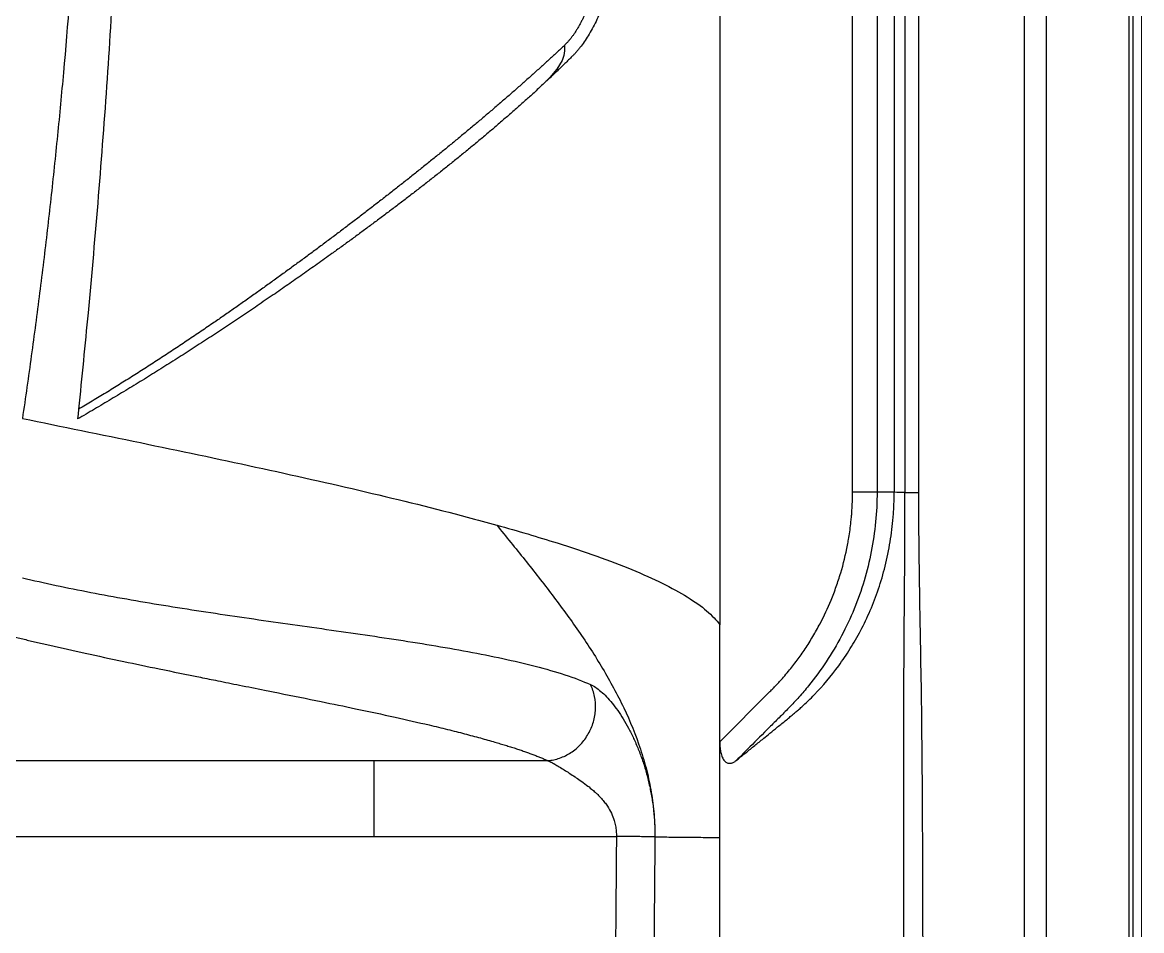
# Model space of a CAD drawing. Header units: inches. Extents: x 0 to 84, y -22 to 124.
# Drawn here: x 73.2 to 84.08, y 28.66 to 37.48 of the extents above; entities that cross this region are included whole.
import ezdxf

# ---------------------------------------------------------------- set-up
doc = ezdxf.new("R2010")
doc.units = ezdxf.units.IN
doc.header["$MEASUREMENT"] = 0
doc.layers.add('1', color=4, linetype='Continuous')

# ---------------------------------------------------------------- blocks, each defined once
blk = doc.blocks.new('2020 RELAY')
at = {"layer": '1', "linetype": 'Continuous', "lineweight": 18}
blk.add_line((84.082, 78.2), (84.082, 5.882), dxfattribs=at)
at = {"layer": '1', "color": 3, "linetype": 'Continuous', "lineweight": 25}
for p, q in [((82.941, 72.354), (82.941, 14.122)), ((83.156, 14.122), (83.156, 72.354)), ((83.957, 72.354), (83.957, 14.122)), ((83.997, 72.354), (83.997, 14.122)), ((81.779, 69.789), (81.779, 32.415)), ((81.915, 32.415), (81.915, 69.789)), ((81.271, 32.416), (81.271, 61.461)), ((81.51, 61.461), (81.51, 32.416)), ((81.677, 61.461), (81.677, 32.416)), ((79.981, 52.765), (79.981, 31.129)), ((81.677, 32.416), (81.51, 32.416)), ((79.981, 29.991), (79.981, 31.129)), ((79.981, 29.991), (80.469, 30.479)), ((71.701, 29.809), (78.308, 29.809)), ((71.701, 29.07), (78.976, 29.07)), ((79.981, 19.755), (79.981, 29.061))]:
    blk.add_line(p, q, dxfattribs=at)
at = {"layer": '1', "color": 3, "linetype": 'Continuous', "lineweight": 25, "flags": 128}
for points in [[(73.747, 33.223), (73.742, 33.176), (73.737, 33.129)], [(79.981, 29.061), (79.981, 29.526), (79.981, 29.991)]]:
    blk.add_lwpolyline(points, dxfattribs=at)
at = {"layer": '1', "color": 3, "linetype": 'Continuous', "lineweight": 25}
for points, knots in [([(73.232, 51.133), (73.239, 51.084), (73.254, 50.987), (73.276, 50.841), (73.297, 50.696), (73.318, 50.55), (73.338, 50.404), (73.358, 50.258), (73.377, 50.112), (73.396, 49.966), (73.415, 49.82), (73.433, 49.674), (73.451, 49.528), (73.468, 49.382), (73.485, 49.236), (73.501, 49.089), (73.517, 48.943), (73.533, 48.796), (73.548, 48.65), (73.562, 48.503), (73.577, 48.357), (73.591, 48.21), (73.604, 48.064), (73.617, 47.917), (73.666, 47.351), (73.737, 46.363), (73.806, 44.954), (73.845, 43.544), (73.856, 42.132), (73.837, 40.722), (73.79, 39.311), (73.713, 37.902), (73.634, 36.862), (73.572, 36.189), (73.542, 35.883), (73.511, 35.577), (73.478, 35.27), (73.443, 34.965), (73.407, 34.659), (73.369, 34.353), (73.329, 34.048), (73.288, 33.743), (73.246, 33.438), (73.216, 33.235), (73.201, 33.134)], [0, 0, 0, 0, 0.008152, 0.016305, 0.024457, 0.032609, 0.040761, 0.048913, 0.057066, 0.065218, 0.07337, 0.081522, 0.089675, 0.097827, 0.105979, 0.114132, 0.122284, 0.130437, 0.138589, 0.146741, 0.154894, 0.163046, 0.171198, 0.17935, 0.187503, 0.265626, 0.343751, 0.421876, 0.5, 0.578124, 0.65625, 0.734374, 0.812498, 0.829543, 0.846589, 0.863635, 0.88068, 0.897726, 0.914772, 0.931818, 0.948864, 0.96591, 0.982955, 1, 1, 1, 1]), ([(74.123, 38.129), (74.114, 37.943), (74.065, 36.999), (73.975, 35.676), (73.847, 34.227), (73.779, 33.536), (73.747, 33.223)], [0.719495, 0.719495, 0.719495, 0.719495, 0.75, 0.875, 0.9375, 0.9891494, 0.9891494, 0.9891494, 0.9891494]), ([(78.991, 38.129), (78.991, 38.121), (78.991, 38.106), (78.991, 38.083), (78.99, 38.06), (78.99, 38.038), (78.989, 38.015), (78.989, 37.993), (78.988, 37.971), (78.987, 37.948), (78.986, 37.926), (78.985, 37.904), (78.983, 37.882), (78.979, 37.824), (78.971, 37.732), (78.955, 37.609), (78.935, 37.491), (78.912, 37.381), (78.884, 37.277), (78.844, 37.149), (78.799, 37.036), (78.751, 36.937), (78.713, 36.869), (78.673, 36.807), (78.639, 36.76), (78.611, 36.725), (78.59, 36.7), (78.568, 36.675), (78.554, 36.66), (78.546, 36.653)], [0, 0, 0, 0, 0.010673, 0.02131, 0.031916, 0.042493, 0.053045, 0.063577, 0.07409, 0.08459, 0.09508, 0.105563, 0.116043, 0.126523, 0.188494, 0.251194, 0.313181, 0.376922, 0.438472, 0.50219, 0.627601, 0.68863, 0.751492, 0.812659, 0.875266, 0.906088, 0.937141, 0.968441, 1, 1, 1, 1]), ([(78.871, 38.129), (78.871, 38.121), (78.87, 38.105), (78.869, 38.081), (78.868, 38.057), (78.867, 38.033), (78.866, 38.01), (78.864, 37.986), (78.863, 37.963), (78.861, 37.94), (78.859, 37.917), (78.857, 37.894), (78.855, 37.871), (78.853, 37.848), (78.85, 37.826), (78.848, 37.803), (78.845, 37.781), (78.843, 37.759), (78.84, 37.736), (78.837, 37.715), (78.834, 37.693), (78.831, 37.671), (78.828, 37.65), (78.824, 37.628), (78.821, 37.607), (78.817, 37.586), (78.813, 37.565), (78.81, 37.544), (78.806, 37.524), (78.802, 37.503), (78.797, 37.483), (78.793, 37.463), (78.789, 37.443), (78.784, 37.424), (78.78, 37.404), (78.775, 37.385), (78.77, 37.366), (78.765, 37.347), (78.76, 37.328), (78.755, 37.309), (78.75, 37.291), (78.744, 37.273), (78.739, 37.255), (78.733, 37.237), (78.728, 37.219), (78.722, 37.202), (78.716, 37.185), (78.71, 37.168), (78.704, 37.151), (78.698, 37.135), (78.691, 37.118), (78.685, 37.102), (78.679, 37.087), (78.672, 37.071), (78.665, 37.056), (78.659, 37.041), (78.652, 37.026), (78.645, 37.011), (78.638, 36.997), (78.633, 36.987), (78.631, 36.983)], [0, 0, 0, 0, 0.017537, 0.035036, 0.052498, 0.069926, 0.087322, 0.104687, 0.122024, 0.139334, 0.15662, 0.173882, 0.191123, 0.208345, 0.225548, 0.242735, 0.259907, 0.277065, 0.294211, 0.311347, 0.328473, 0.345592, 0.362704, 0.37981, 0.396912, 0.414012, 0.431109, 0.448206, 0.465303, 0.482401, 0.499502, 0.516606, 0.533714, 0.550828, 0.567947, 0.585074, 0.602208, 0.619352, 0.636504, 0.653667, 0.670841, 0.688026, 0.705224, 0.722434, 0.739658, 0.756896, 0.774148, 0.791416, 0.808699, 0.825998, 0.843314, 0.860647, 0.877998, 0.895367, 0.912755, 0.930163, 0.947591, 0.965039, 0.982509, 1, 1, 1, 1]), ([(78.631, 36.983), (78.628, 36.978), (78.623, 36.967), (78.614, 36.952), (78.606, 36.938), (78.598, 36.924), (78.589, 36.91), (78.581, 36.896), (78.572, 36.882), (78.563, 36.869), (78.554, 36.857), (78.545, 36.844), (78.536, 36.832), (78.527, 36.821), (78.518, 36.81), (78.508, 36.799), (78.499, 36.788), (78.489, 36.778), (78.479, 36.768), (78.473, 36.762), (78.47, 36.758)], [0, 0, 0, 0, 0.0547652, 0.1096098, 0.1645359, 0.2195461, 0.2746427, 0.3298283, 0.3851054, 0.4404766, 0.4959446, 0.5515122, 0.6071823, 0.6629578, 0.7188417, 0.7748372, 0.8309474, 0.8871757, 0.9435254, 1, 1, 1, 1]), ([(78.47, 36.758), (78.457, 36.747), (78.432, 36.723), (78.393, 36.687), (78.355, 36.651), (78.316, 36.616), (78.277, 36.58), (78.237, 36.544), (78.197, 36.508), (78.157, 36.472), (78.117, 36.436), (78.076, 36.4), (78.036, 36.364), (77.994, 36.328), (77.953, 36.291), (77.911, 36.255), (77.869, 36.219), (77.827, 36.183), (77.785, 36.146), (77.742, 36.11), (77.7, 36.074), (77.657, 36.037), (77.613, 36.001), (77.57, 35.965), (77.526, 35.928), (77.482, 35.892), (77.438, 35.855), (77.394, 35.819), (77.35, 35.782), (77.305, 35.746), (77.26, 35.709), (77.215, 35.673), (77.17, 35.637), (77.125, 35.6), (77.079, 35.564), (77.033, 35.527), (76.988, 35.491), (76.942, 35.454), (76.895, 35.418), (76.849, 35.381), (76.803, 35.345), (76.756, 35.308), (76.709, 35.272), (76.662, 35.236), (76.615, 35.199), (76.568, 35.163), (76.521, 35.127), (76.474, 35.09), (76.426, 35.054), (76.378, 35.018), (76.331, 34.982), (76.283, 34.945), (76.235, 34.909), (76.186, 34.873), (76.138, 34.837), (76.09, 34.801), (76.041, 34.765), (75.993, 34.729), (75.944, 34.693), (75.895, 34.657), (75.846, 34.622), (75.797, 34.586), (75.748, 34.55), (75.699, 34.514), (75.649, 34.479), (75.6, 34.443), (75.55, 34.408), (75.501, 34.372), (75.451, 34.337), (75.401, 34.302), (75.351, 34.266), (75.301, 34.231), (75.251, 34.196), (75.201, 34.161), (75.15, 34.126), (75.1, 34.091), (75.024, 34.039), (74.922, 33.97), (74.795, 33.884), (74.666, 33.799), (74.538, 33.714), (74.408, 33.63), (74.277, 33.547), (74.146, 33.465), (74.014, 33.383), (73.881, 33.303), (73.792, 33.25), (73.747, 33.223)], [0, 0, 0, 0, 0.010003, 0.020006, 0.030008, 0.04001, 0.050011, 0.060013, 0.070014, 0.080015, 0.090016, 0.100016, 0.110017, 0.120018, 0.130018, 0.140019, 0.150019, 0.16002, 0.17002, 0.18002, 0.190021, 0.200021, 0.210021, 0.220022, 0.230022, 0.240022, 0.250021, 0.260021, 0.270021, 0.28002, 0.290019, 0.300018, 0.310018, 0.320017, 0.330016, 0.340015, 0.350014, 0.360013, 0.370012, 0.380012, 0.390011, 0.40001, 0.410009, 0.420009, 0.430008, 0.440008, 0.450007, 0.460007, 0.470007, 0.480006, 0.490006, 0.500005, 0.510005, 0.520005, 0.530004, 0.540004, 0.550004, 0.560003, 0.570003, 0.580003, 0.590003, 0.600003, 0.610003, 0.620003, 0.630003, 0.640003, 0.650003, 0.660004, 0.670004, 0.680005, 0.690005, 0.700005, 0.710006, 0.720006, 0.730006, 0.740006, 0.750006, 0.775006, 0.800004, 0.825003, 0.850002, 0.875002, 0.900002, 0.925002, 0.950002, 0.975002, 1, 1, 1, 1]), ([(78.546, 36.653), (78.534, 36.641), (78.511, 36.618), (78.475, 36.582), (78.438, 36.547), (78.402, 36.512), (78.365, 36.477), (78.328, 36.442), (78.304, 36.419), (78.291, 36.407)], [0, 0, 0, 0, 0.1435007, 0.2867858, 0.4298559, 0.5727116, 0.7153535, 0.8577826, 1, 1, 1, 1]), ([(78.291, 36.407), (78.277, 36.394), (78.249, 36.368), (78.207, 36.329), (78.164, 36.29), (78.122, 36.251), (78.079, 36.213), (78.036, 36.174), (77.992, 36.136), (77.949, 36.098), (77.905, 36.06), (77.861, 36.022), (77.817, 35.984), (77.773, 35.946), (77.729, 35.909), (77.684, 35.871), (77.64, 35.834), (77.595, 35.797), (77.55, 35.76), (77.505, 35.723), (77.46, 35.686), (77.414, 35.649), (77.369, 35.613), (77.323, 35.576), (77.278, 35.54), (77.232, 35.504), (77.186, 35.468), (77.14, 35.432), (77.094, 35.396), (77.048, 35.36), (77.002, 35.324), (76.956, 35.289), (76.91, 35.253), (76.863, 35.218), (76.817, 35.183), (76.771, 35.148), (76.724, 35.113), (76.677, 35.078), (76.631, 35.043), (76.584, 35.009), (76.537, 34.974), (76.491, 34.94), (76.444, 34.905), (76.397, 34.871), (76.35, 34.837), (76.303, 34.803), (76.256, 34.769), (76.178, 34.713), (76.068, 34.634), (75.925, 34.533), (75.783, 34.434), (75.687, 34.367), (75.639, 34.334)], [0, 0, 0, 0, 0.018397, 0.03675, 0.05506, 0.073327, 0.091551, 0.109732, 0.127871, 0.145966, 0.16402, 0.18203, 0.199999, 0.217925, 0.23581, 0.253652, 0.271452, 0.289211, 0.306928, 0.324603, 0.342236, 0.359828, 0.377378, 0.394887, 0.412356, 0.429783, 0.447169, 0.464515, 0.48182, 0.499084, 0.516308, 0.533492, 0.550635, 0.567738, 0.584801, 0.601824, 0.618808, 0.635751, 0.652654, 0.669518, 0.686342, 0.703126, 0.719871, 0.736576, 0.753242, 0.769869, 0.786456, 0.803005, 0.852614, 0.901982, 0.95111, 1, 1, 1, 1]), ([(75.639, 34.334), (75.613, 34.317), (75.562, 34.282), (75.485, 34.229), (75.408, 34.177), (75.33, 34.125), (75.253, 34.073), (75.175, 34.021), (75.097, 33.97), (75.019, 33.919), (74.941, 33.868), (74.862, 33.817), (74.783, 33.766), (74.705, 33.716), (74.625, 33.666), (74.546, 33.616), (74.466, 33.566), (74.387, 33.516), (74.306, 33.467), (74.226, 33.418), (74.145, 33.369), (74.064, 33.321), (73.983, 33.272), (73.902, 33.224), (73.82, 33.176), (73.765, 33.144), (73.737, 33.129)], [0, 0, 0, 0, 0.042935, 0.085758, 0.128469, 0.17107, 0.213561, 0.255941, 0.298211, 0.340372, 0.382422, 0.424363, 0.466195, 0.507917, 0.549529, 0.591032, 0.632425, 0.673708, 0.714881, 0.755944, 0.796897, 0.837739, 0.878471, 0.919092, 0.959602, 1, 1, 1, 1]), ([(73.201, 33.134), (73.585, 33.055), (74.352, 32.899), (75.477, 32.662), (76.55, 32.422), (77.316, 32.233), (77.718, 32.123), (77.812, 32.097)], [0.460971, 0.460971, 0.460971, 0.460971, 0.585971, 0.710971, 0.835971, 0.960971, 1, 1, 1, 1]), ([(80.141, 29.81), (80.17, 29.833), (80.226, 29.878), (80.31, 29.947), (80.385, 30.007), (80.456, 30.064), (80.526, 30.122), (80.592, 30.175), (80.647, 30.219), (80.682, 30.249), (80.714, 30.275), (80.746, 30.302), (80.788, 30.34), (80.84, 30.389), (80.963, 30.512), (81.103, 30.676), (81.249, 30.892), (81.353, 31.071), (81.445, 31.264), (81.526, 31.475), (81.592, 31.699), (81.632, 31.894), (81.655, 32.053), (81.665, 32.149), (81.67, 32.222), (81.673, 32.27), (81.675, 32.319), (81.677, 32.367), (81.677, 32.4), (81.677, 32.416)], [0, 0, 0, 0, 0.041782, 0.083566, 0.125346, 0.152941, 0.188018, 0.229506, 0.250689, 0.267446, 0.282028, 0.297867, 0.31338, 0.344853, 0.375741, 0.499329, 0.56311, 0.623958, 0.687244, 0.748902, 0.810984, 0.874429, 0.90557, 0.936967, 0.949682, 0.962337, 0.974938, 0.98749, 1, 1, 1, 1]), ([(81.51, 32.416), (81.51, 32.226), (81.472, 31.835), (81.305, 31.276), (81.077, 30.845), (80.877, 30.572), (80.752, 30.425), (80.669, 30.337), (80.604, 30.272), (80.541, 30.209), (80.431, 30.099), (80.293, 29.961), (80.186, 29.854), (80.141, 29.81)], [0, 0, 0, 0, 0.125, 0.25, 0.375, 0.4375, 0.46875, 0.5, 0.515625, 0.53125, 0.5625, 0.625, 0.669077, 0.669077, 0.669077, 0.669077]), ([(80.469, 30.479), (80.474, 30.484), (80.487, 30.497), (80.508, 30.519), (80.534, 30.546), (80.565, 30.579), (80.604, 30.624), (80.662, 30.692), (80.733, 30.783), (80.812, 30.895), (80.887, 31.014), (80.975, 31.171), (81.051, 31.333), (81.114, 31.499), (81.172, 31.676), (81.21, 31.83), (81.234, 31.964), (81.245, 32.032), (81.253, 32.099), (81.258, 32.15), (81.262, 32.187), (81.265, 32.225), (81.268, 32.276), (81.271, 32.341), (81.271, 32.389), (81.271, 32.416)], [0, 0, 0, 0, 0.010912, 0.024975, 0.042188, 0.062551, 0.088643, 0.124947, 0.187408, 0.249868, 0.316316, 0.382637, 0.500399, 0.5656, 0.630528, 0.760197, 0.786071, 0.820399, 0.857064, 0.880189, 0.891401, 0.908987, 0.932949, 0.963287, 1, 1, 1, 1]), ([(81.51, 32.416), (81.509, 32.416), (81.504, 32.416), (81.487, 32.416), (81.473, 32.416), (81.443, 32.416), (81.432, 32.416), (81.406, 32.416), (81.392, 32.416), (81.361, 32.416), (81.344, 32.416), (81.308, 32.416), (81.29, 32.416), (81.271, 32.416)], [0, 0, 0, 0, 0.25, 0.25, 0.5, 0.5, 0.625, 0.625, 0.75, 0.75, 0.875, 0.875, 1, 1, 1, 1]), ([(81.778, 32.415), (81.779, 32.117), (81.777, 31.818), (81.773, 31.37), (81.772, 31.221), (81.77, 30.923), (81.769, 30.773), (81.767, 30.326), (81.766, 30.027), (81.766, 29.43), (81.766, 29.131), (81.766, 28.236), (81.766, 27.638), (81.766, 26.444), (81.766, 25.847), (81.766, 24.653), (81.766, 24.056), (81.766, 22.861), (81.766, 22.264), (81.766, 20.473), (81.766, 19.278), (81.766, 18.084)], [0, 0, 0, 0, 0.0625, 0.0625, 0.09375, 0.09375, 0.125, 0.125, 0.1875, 0.1875, 0.25, 0.25, 0.375, 0.375, 0.5, 0.5, 0.625, 0.625, 0.75, 0.75, 1, 1, 1, 1]), ([(81.778, 32.415), (81.799, 32.415), (81.821, 32.415), (81.867, 32.415), (81.891, 32.415), (81.916, 32.415)], [0, 0, 0, 0, 0.5, 0.5, 1, 1, 1, 1]), ([(81.96, 18.084), (81.96, 20.473), (81.96, 22.861), (81.959, 26.444), (81.959, 27.638), (81.952, 29.43), (81.949, 30.027), (81.934, 30.923), (81.928, 31.221), (81.919, 31.818), (81.915, 32.117), (81.916, 32.415)], [0, 0, 0, 0, 0.5, 0.5, 0.75, 0.75, 0.875, 0.875, 0.9375, 0.9375, 1, 1, 1, 1]), ([(77.812, 32.097), (78.018, 32.04), (78.358, 31.94), (78.791, 31.795), (79.134, 31.665), (79.43, 31.533), (79.674, 31.399), (79.863, 31.265), (79.949, 31.174), (79.981, 31.129)], [0, 0, 0, 0, 0.085971, 0.148471, 0.210971, 0.273471, 0.335971, 0.398471, 0.460971, 0.460971, 0.460971, 0.460971]), ([(77.812, 32.097), (77.903, 31.985), (78.086, 31.761), (78.354, 31.42), (78.61, 31.07), (78.847, 30.706), (79.054, 30.325), (79.192, 29.99), (79.273, 29.712), (79.318, 29.5), (79.345, 29.285), (79.351, 29.14), (79.35, 29.068)], [0, 0, 0, 0, 0.125, 0.25, 0.375, 0.5, 0.625, 0.75, 0.8125, 0.875, 0.9375, 1, 1, 1, 1]), ([(73.201, 31.585), (73.308, 31.56), (73.417, 31.535), (73.639, 31.488), (73.751, 31.466), (74.095, 31.399), (74.332, 31.358), (74.815, 31.279), (75.062, 31.242), (75.561, 31.169), (75.812, 31.133), (76.315, 31.062), (76.565, 31.026), (76.935, 30.97), (77.057, 30.95), (77.297, 30.91), (77.416, 30.89), (77.648, 30.847), (77.761, 30.824), (77.98, 30.777), (78.085, 30.752), (78.288, 30.7), (78.384, 30.672), (78.565, 30.613), (78.649, 30.581), (78.725, 30.547)], [0, 0, 0, 0, 0.0625, 0.0625, 0.125, 0.125, 0.25, 0.25, 0.375, 0.375, 0.5, 0.5, 0.625, 0.625, 0.6875, 0.6875, 0.75, 0.75, 0.8125, 0.8125, 0.875, 0.875, 0.9375, 0.9375, 1, 1, 1, 1]), ([(72.789, 31.092), (72.807, 31.088), (72.843, 31.079), (72.897, 31.065), (72.951, 31.052), (73.006, 31.038), (73.062, 31.025), (73.118, 31.011), (73.175, 30.998), (73.233, 30.984), (73.291, 30.97), (73.349, 30.957), (73.408, 30.943), (73.561, 30.908), (73.818, 30.851), (74.173, 30.774), (74.548, 30.697), (74.853, 30.634), (75.114, 30.582), (75.322, 30.54), (75.519, 30.501), (75.785, 30.447), (76.081, 30.388), (76.461, 30.309), (76.812, 30.234), (77.109, 30.166), (77.333, 30.113), (77.499, 30.07), (77.653, 30.029), (77.767, 29.997), (77.847, 29.973), (77.897, 29.958), (77.946, 29.943), (77.992, 29.928), (78.038, 29.913), (78.081, 29.898), (78.123, 29.883), (78.163, 29.868), (78.202, 29.853), (78.239, 29.838), (78.274, 29.824), (78.296, 29.814), (78.308, 29.809)], [0, 0, 0, 0, 0.010183, 0.020409, 0.03068, 0.040995, 0.051354, 0.061758, 0.072207, 0.0827, 0.093239, 0.103823, 0.114453, 0.125128, 0.185775, 0.250141, 0.308343, 0.375205, 0.402873, 0.437757, 0.478001, 0.50031, 0.569421, 0.625408, 0.691655, 0.750518, 0.7837, 0.815508, 0.84596, 0.875076, 0.886163, 0.897121, 0.907952, 0.918657, 0.929239, 0.939698, 0.950037, 0.960258, 0.970363, 0.980353, 0.990232, 1, 1, 1, 1]), ([(78.308, 29.809), (78.317, 29.81), (78.337, 29.812), (78.376, 29.818), (78.444, 29.837), (78.536, 29.882), (78.632, 29.963), (78.707, 30.066), (78.757, 30.183), (78.778, 30.309), (78.768, 30.434), (78.743, 30.511), (78.725, 30.547)], [0, 0, 0, 0, 0.03125, 0.0625, 0.125, 0.25, 0.375, 0.5, 0.625, 0.75, 0.875, 1, 1, 1, 1]), ([(78.725, 30.547), (78.741, 30.54), (78.774, 30.522), (78.843, 30.469), (78.934, 30.374), (79.025, 30.245), (79.095, 30.124), (79.144, 30.026), (79.189, 29.921), (79.231, 29.81), (79.267, 29.694), (79.297, 29.574), (79.321, 29.451), (79.339, 29.324), (79.349, 29.196), (79.35, 29.111), (79.35, 29.068)], [0, 0, 0, 0, 0.0625, 0.125, 0.25, 0.375, 0.4375, 0.5, 0.5625, 0.625, 0.6875, 0.75, 0.8125, 0.875, 0.9375, 1, 1, 1, 1]), ([(79.981, 29.991), (79.981, 29.987), (79.981, 29.979), (79.981, 29.966), (79.982, 29.954), (79.983, 29.943), (79.984, 29.931), (79.985, 29.92), (79.987, 29.909), (79.988, 29.899), (79.993, 29.875), (80.003, 29.841), (80.021, 29.81), (80.039, 29.793), (80.053, 29.785), (80.068, 29.782), (80.082, 29.782), (80.095, 29.784), (80.106, 29.788), (80.118, 29.793), (80.13, 29.801), (80.137, 29.807), (80.141, 29.81)], [0, 0, 0, 0, 0.030377, 0.060013, 0.088942, 0.117199, 0.144825, 0.171861, 0.198351, 0.224343, 0.249887, 0.37982, 0.499398, 0.561324, 0.624448, 0.685563, 0.749789, 0.796082, 0.843951, 0.893712, 0.945645, 1, 1, 1, 1]), ([(76.622, 29.07), (76.622, 29.092), (76.622, 29.136), (76.622, 29.201), (76.622, 29.265), (76.622, 29.327), (76.622, 29.388), (76.622, 29.465), (76.622, 29.555), (76.622, 29.648), (76.622, 29.723), (76.622, 29.779), (76.622, 29.801), (76.622, 29.809)], [0, 0, 0, 0, 0.0625, 0.125, 0.1875, 0.25, 0.3125, 0.375, 0.5, 0.625, 0.75, 0.875, 1, 1, 1, 1]), ([(78.308, 29.809), (78.31, 29.808), (78.313, 29.806), (78.319, 29.804), (78.326, 29.801), (78.332, 29.797), (78.339, 29.794), (78.347, 29.79), (78.354, 29.786), (78.362, 29.782), (78.37, 29.777), (78.388, 29.767), (78.42, 29.748), (78.468, 29.719), (78.519, 29.686), (78.571, 29.652), (78.627, 29.614), (78.681, 29.575), (78.73, 29.536), (78.766, 29.505), (78.799, 29.474), (78.83, 29.442), (78.861, 29.404), (78.895, 29.357), (78.928, 29.299), (78.95, 29.243), (78.961, 29.201), (78.967, 29.175), (78.971, 29.149), (78.974, 29.123), (78.976, 29.097), (78.976, 29.079), (78.976, 29.07)], [0, 0, 0, 0, 0.012198, 0.024447, 0.036755, 0.049127, 0.061569, 0.074086, 0.086686, 0.099375, 0.112157, 0.125041, 0.185833, 0.25003, 0.309351, 0.375031, 0.429714, 0.500051, 0.555564, 0.597371, 0.625074, 0.670138, 0.711818, 0.750071, 0.814611, 0.874982, 0.89609, 0.917062, 0.937919, 0.95868, 0.979368, 1, 1, 1, 1]), ([(78.976, 29.07), (78.975, 28.891), (78.972, 28.536), (78.968, 28.092), (78.965, 27.739), (78.962, 27.473), (78.96, 27.207), (78.955, 26.69), (78.951, 25.891), (78.948, 24.842), (78.948, 23.762), (78.951, 22.735), (78.955, 21.654), (78.959, 20.944), (78.961, 20.55)], [0, 0, 0, 0, 0.063336, 0.125, 0.156251, 0.187501, 0.21875, 0.250002, 0.369621, 0.499999, 0.619138, 0.749997, 0.861611, 1, 1, 1, 1]), ([(79.35, 29.068), (79.348, 29.068), (79.341, 29.068), (79.316, 29.068), (79.28, 29.069), (79.233, 29.069), (79.177, 29.07), (79.114, 29.07), (79.058, 29.07), (79.017, 29.07), (78.994, 29.07), (78.982, 29.07), (78.976, 29.07)], [0, 0, 0, 0, 0.125, 0.25, 0.375, 0.5, 0.625, 0.75, 0.875, 0.9375, 0.96875, 1, 1, 1, 1]), ([(79.35, 29.068), (79.349, 28.904), (79.346, 28.576), (79.342, 28.085), (79.337, 27.594), (79.332, 27.103), (79.329, 26.611), (79.326, 26.12), (79.324, 25.629), (79.323, 25.138), (79.322, 24.646), (79.322, 24.155), (79.322, 23.664), (79.323, 23.173), (79.326, 22.49), (79.329, 21.617), (79.333, 20.907), (79.335, 20.553)], [0, 0, 0, 0, 0.057693, 0.115386, 0.173078, 0.23077, 0.288461, 0.346154, 0.403847, 0.46154, 0.519231, 0.576922, 0.634613, 0.692307, 0.75, 0.874999, 1, 1, 1, 1]), ([(79.35, 29.068), (79.359, 29.068), (79.378, 29.067), (79.407, 29.067), (79.437, 29.067), (79.468, 29.066), (79.514, 29.066), (79.577, 29.065), (79.655, 29.064), (79.736, 29.063), (79.816, 29.063), (79.898, 29.062), (79.953, 29.061), (79.981, 29.061)], [0, 0, 0, 0, 0.046119, 0.094174, 0.144169, 0.19611, 0.25, 0.369823, 0.5, 0.620523, 0.75, 0.871069, 1, 1, 1, 1])]:
    blk.add_open_spline(points, degree=3, knots=knots, dxfattribs=at)
for points in [[(78.47, 36.758), (78.489, 36.62), (78.388, 36.511), (78.291, 36.407)], [(81.779, 32.415), (81.745, 32.415), (81.711, 32.415), (81.677, 32.416)]]:
    blk.add_open_spline(points, degree=3, dxfattribs=at)

msp = doc.modelspace()

# ---------------------------------------------------------------- block references
msp.add_blockref('2020 RELAY', (0, 0.5))

doc.saveas('drawing.dxf')
